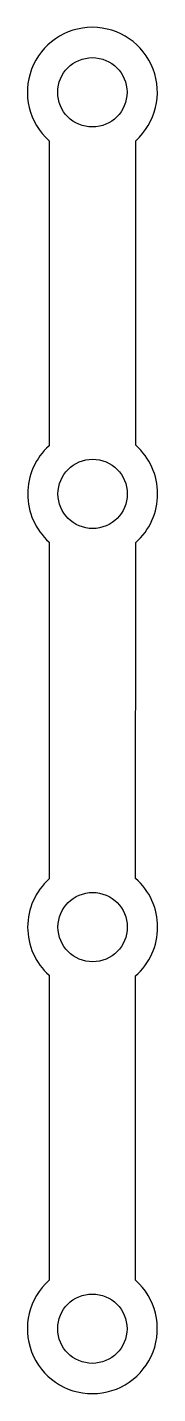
# Model space of a CAD drawing. Header units: inches. Extents: x 0 to 6, y 0 to 63.1.
import ezdxf

# ---------------------------------------------------------------- set-up
doc = ezdxf.new("R2010")
doc.units = ezdxf.units.IN
doc.header["$MEASUREMENT"] = 0
doc.layers.add('部品', color=2, linetype='Continuous')

msp = doc.modelspace()

# ---------------------------------------------------------------- linework, layer by layer
at = {"layer": '部品'}
msp.add_lwpolyline([(4.999, 23.791), (5.001, 39.295, 0.450805), (5.002, 43.791), (5.004, 57.851, 2.615511), (1.001, 57.849), (1.001, 43.766, 0.443441), (1.001, 39.32), (1.001, 23.764, 0.443441), (1.001, 19.317), (1.001, 5.237, 2.621845), (4.996, 5.239), (4.998, 19.29, 0.451539)], format="xyb", close=True, dxfattribs=at)
for centre in [(3.001, 60.085), (3.015, 41.543), (3.015, 21.541), (3, 3)]:
    msp.add_circle(centre, 1.6, dxfattribs=at)

doc.saveas('drawing.dxf')
